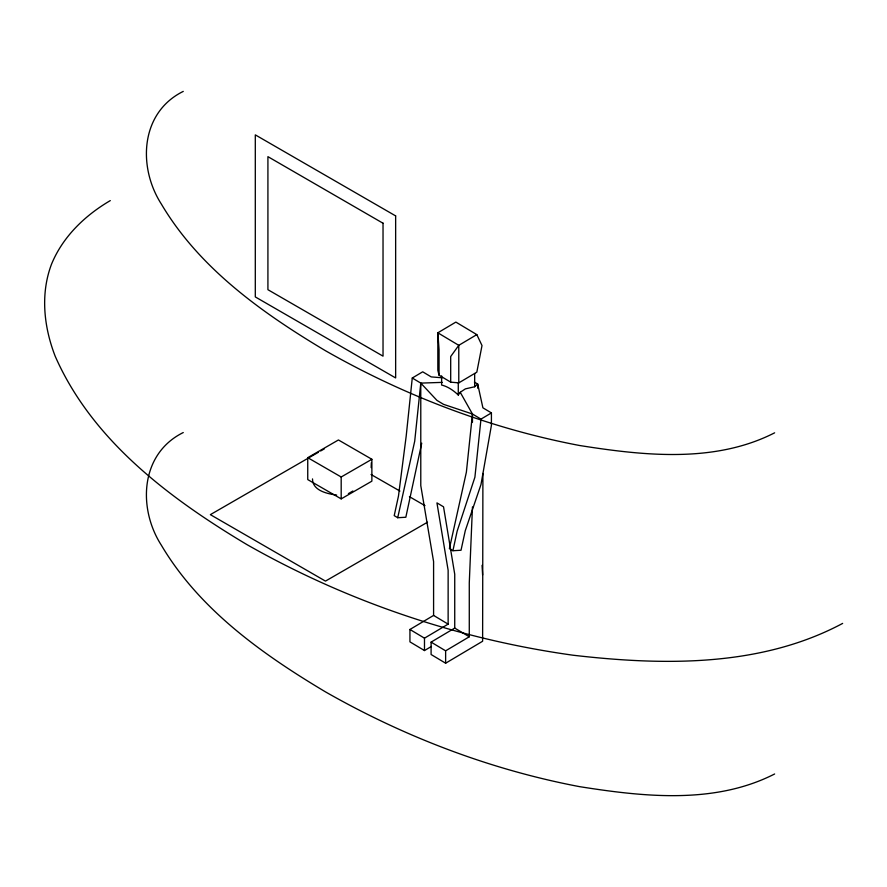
<?xml version="1.0" encoding="UTF-8"?>
<svg xmlns="http://www.w3.org/2000/svg" width="887" height="887" viewBox="0 0 887 887"><rect width="100%" height="100%" fill="white"/><g stroke="black" fill="none" stroke-linecap="round" stroke-linejoin="round"><path stroke-width="1.33" d="M431.415 646.446L424.485 650.559L424.485 638.174L448.135 624.126L448.135 570.274L436.936 502.874L443.533 506.821L454.732 574.222L454.732 628.074L431.093 642.121L431.093 654.506L445.629 663.21L482.617 641.246L482.905 473.447M312.501 478.913C312.534 490.699 327.336 493.815 336.672 495.057M442.225 377.784L431.215 376.908L422.7 371.808L412.267 378.017L406.191 436.116L398.474 496.055L394.216 515.624L397.72 517.72L405.836 517.243L421.724 443.167M412.267 378.017L420.782 383.106L414.706 441.216L397.72 517.72M477.694 388.196L477.694 384.038L474.667 386.765L465.387 388.872L460.231 392.287L472.461 414.018L466.385 472.128L449.399 548.632L452.902 550.727L461.018 550.25L465.276 530.681L480.976 484.568L491.42 425.305L491.42 412.91L482.905 407.82L477.694 384.038L474.401 382.064M491.42 412.91L480.976 419.119L474.9 477.217L457.16 531.147L452.902 550.727M371.154 467.615L371.354 462.659M441.626 375.9L441.626 385.047A40.979 23.239 60.9 0 1 458.28 395.014L460.231 392.287M352.893 491.01L348.38 493.627M183.265 91.394C140.179 112.627 137.662 167.155 161.345 204.054C199.442 268.417 262.397 313.067 325.474 350.72C404.317 395.669 490.278 428.521 579.51 445.485C643.707 455.63 714.6 463.469 774.639 432.823M183.265 432.546C140.179 453.778 137.662 508.306 161.345 545.206C199.442 609.569 262.397 654.229 325.474 691.871C404.317 736.82 490.278 769.672 579.51 786.636C643.707 796.781 714.6 804.62 774.639 773.974M110.298 200.595C84.975 215.419 62.766 236.707 51.501 264.226C40.225 294.029 43.862 327.048 55.194 356.241C92.326 440.728 169.827 498.505 246.874 544.563C347.26 601.708 458.668 639.272 573.046 655.216C663.066 665.627 760.547 667.279 842.65 623.406M476.818 334.621L458.779 345.331L450.696 356.53L450.696 382.142L458.779 382.885L476.818 372.174L482.007 345.553L476.818 334.621L455.863 322.092L437.834 332.802L437.834 370.356L439.054 375.179L450.696 382.142M424.485 650.559L409.938 641.866L409.938 629.471L433.588 615.423L433.588 561.571L420.782 485.599L420.782 383.106L442.236 382.375M445.629 663.21L445.629 650.825L469.278 636.777L469.278 582.925L472.461 506.909M307.745 457.681L338.435 439.963L371.875 459.278L371.875 481.164L341.185 498.882L307.745 479.579L307.745 457.681L341.185 476.995L371.875 459.278M318.278 452.348L210.363 514.648L325.474 581.107L427.479 522.221M320.673 450.962L324.376 448.833M480.976 419.119L472.461 414.018L443.533 404.339L436.936 400.381L420.782 383.106M383.029 223.236L267.918 156.655L267.918 289.694L383.029 356.153L383.029 223.114M371.043 474.501L399.915 491.054M409.406 496.653L424.995 505.657M433.588 615.423L448.135 624.126M454.732 628.074L469.278 636.777M409.938 629.471L424.485 638.174M431.093 642.121L445.629 650.825M482.073 565.318L482.617 574.998M474.667 373.538L474.667 386.765M472.461 414.018L472.461 422.201M458.779 382.885L458.779 345.331L437.834 332.802L439.054 349.567L439.054 375.179M458.28 383.239L458.28 395.014M341.185 476.995L341.185 498.882M395.646 215.896L255.301 134.868L255.301 296.923L395.646 377.94L395.646 215.896"/></g></svg>
